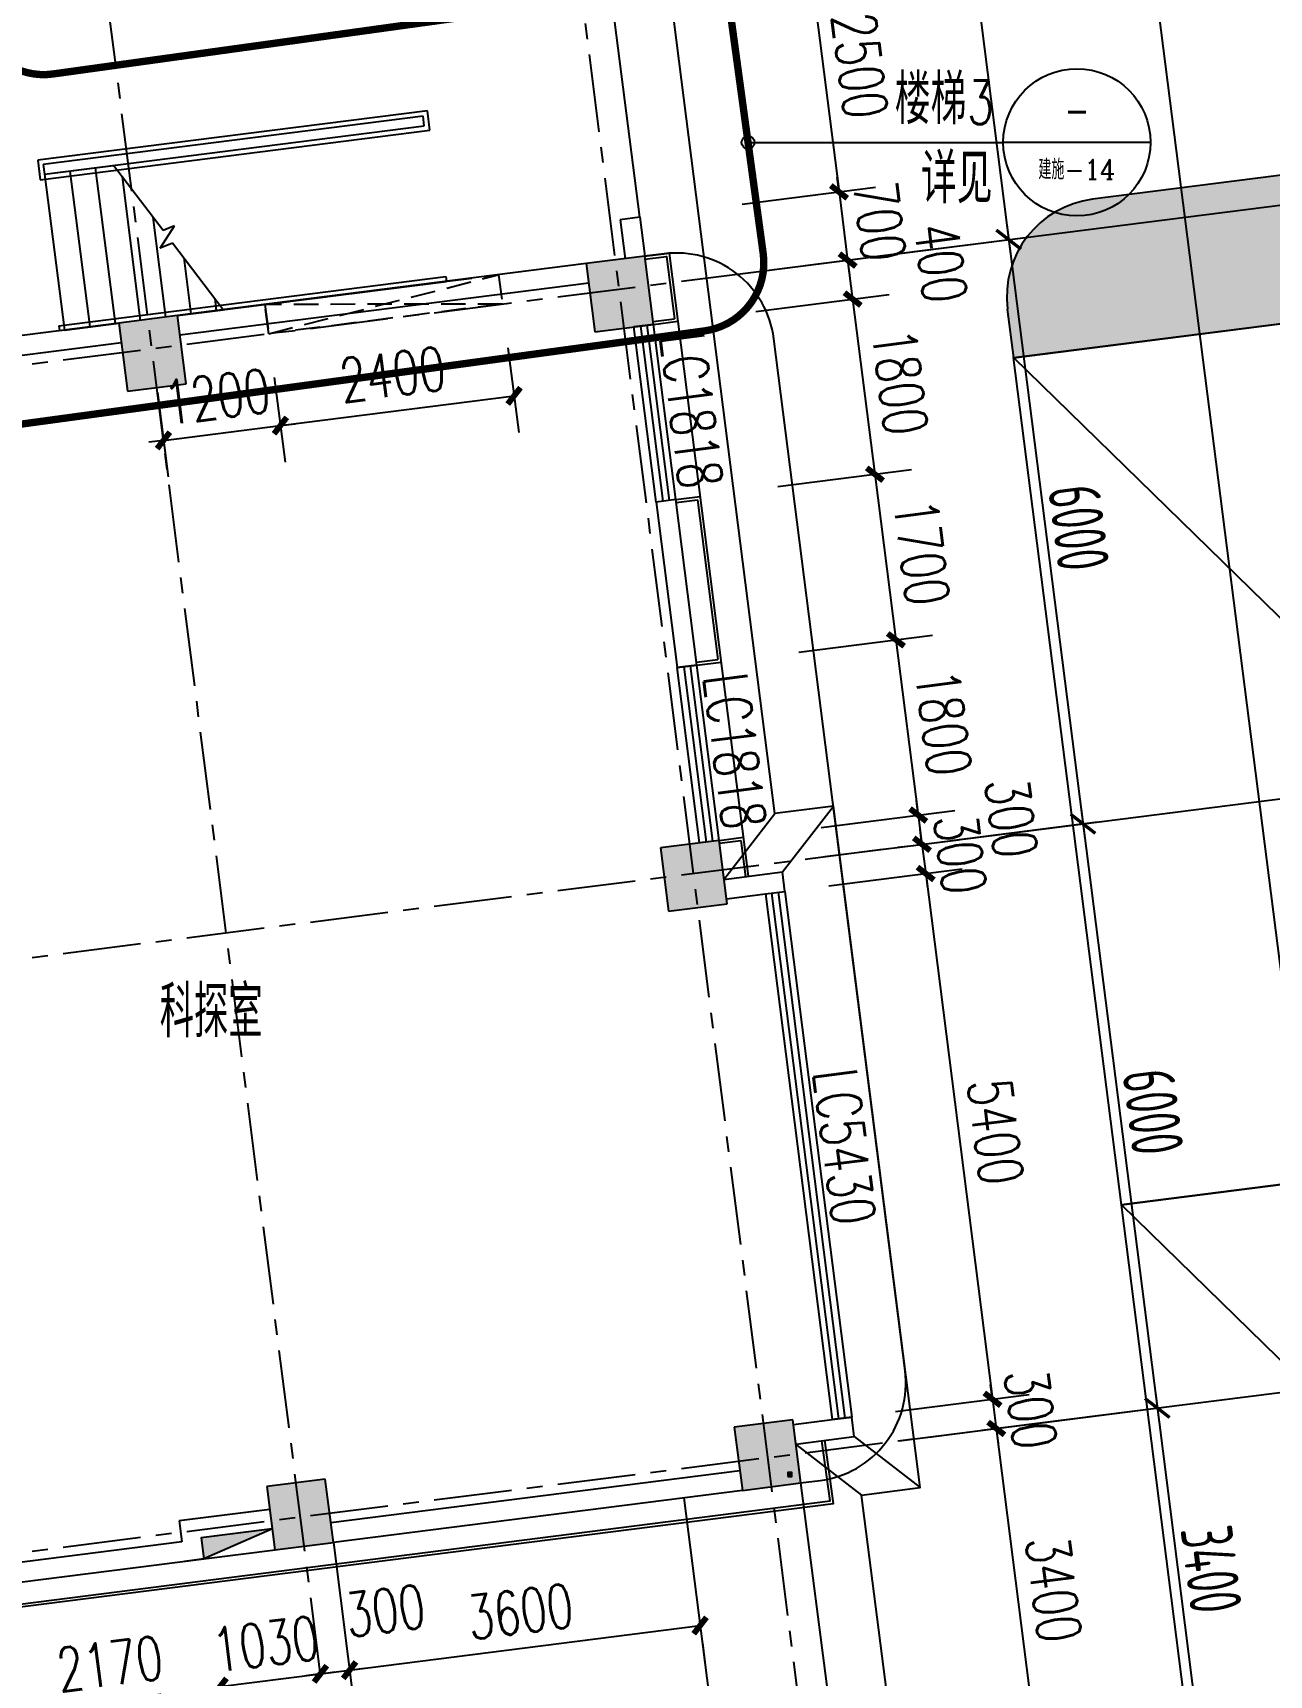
# Model space of a CAD drawing. Header units: millimetres. Extents: x -1048436 to -185795, y -983427 to 400387.
# Drawn here: x -690102 to -677507, y -457398 to -440664 of the extents above; entities that cross this region are included whole.
import ezdxf
from ezdxf.enums import TextEntityAlignment as Align

# ---------------------------------------------------------------- set-up
doc = ezdxf.new("R2010")
doc.units = ezdxf.units.MM
doc.header["$LTSCALE"] = 500
for name, pattern in [('( Dashed )', [0.75, 0.5, -0.25]), ('DASH', [0.35, 0.25, -0.1]), ('一层轴网$0$CENTER', [50.8, 31.75, -6.35, 6.35, -6.35])]:
    doc.linetypes.add(name, pattern=pattern)
for name, color, linetype in [('COLUMN', 254, 'Continuous'), ('DIM_IDEN', 3, 'Continuous'), ('DIM_SYMB', 3, 'Continuous'), ('P-消火栓-VPIPE', 1, 'Continuous'), ('PROMPT', 1, 'Continuous'), ('PUB_DIM', 3, 'Continuous'), ('PUB_HATCH', 8, 'Continuous'), ('PUB_TEXT', 7, 'Continuous'), ('STAIR', 2, 'Continuous'), ('WINDOW', 4, 'Continuous'), ('WINDOW_TEXT', 7, 'Continuous'), ('一层轴网$0$建-符号', 150, 'Continuous'), ('一层轴网$0$建-轴线', 1, '一层轴网$0$CENTER'), ('室外道路', 44, 'Continuous'), ('建-墙', 254, 'Continuous'), ('建-屋面-排水沟落水口', 175, 'Continuous'), ('建-幕墙', 140, 'Continuous'), ('建-平面-家具', 251, 'Continuous'), ('建-文字', 4, 'Continuous'), ('建-符号-箭头', 13, 'Continuous'), ('景-平面-绿化填充', 56, 'Continuous'), ('连廊柱子', 255, 'Continuous')]:
    doc.layers.add(name, color=color, linetype=linetype)
doc.styles.add('_TCH_DIM', font='SIMPLEX', dxfattribs={"bigfont": 'GBCBIG'})
doc.styles.add('_TCH_DIM_T3', font='SIMPLEX', dxfattribs={"width": 0.705882, "bigfont": 'GBCBIG'})
doc.styles.add('_TCH_LABEL', font='COMPLEX', dxfattribs={"bigfont": 'GBCBIG'})
doc.styles.add('_TCH_WINDOW', font='SIMPLEX', dxfattribs={"height": 3.5, "bigfont": 'GBCBIG'})
doc.styles.add('XD2008', font='xd-hzs.shx', dxfattribs={"width": 0.7, "bigfont": 'xd-hztxt.shx'})
doc.styles.add('一层轴网$0$XD2008_T3', font='xd-hzs.shx', dxfattribs={"width": 0.7, "bigfont": 'xd-hztxt.shx'})
doc.dimstyles.new('_TCH_ARCH&&150', dxfattribs={"dimtxt": 446.25, "dimasz": 150, "dimexe": 375, "dimexo": 450, "dimgap": 150, "dimtad": 1, "dimdec": 0, "dimzin": 0, "dimdsep": 46, "dimtxsty": '_TCH_DIM_T3', "dimblk": 'ARCHTICK', "dimcen": 0.09, "dimclrt": 7, "dimazin": 2, "dimtfac": 1, "dimtdec": 0, "dimtix": 1, "dimtmove": 2, "dimatfit": 3, "dimldrblk": 'ARCHTICK', "dimfxl": 1, "dimtolj": 1, "dimtzin": 0, "dimarcsym": 0})
doc.dimstyles.new('一层轴网$0$XD100&&150', dxfattribs={"dimtxt": 525, "dimasz": 225, "dimexe": 150, "dimexo": 150, "dimgap": 75, "dimtad": 1, "dimdec": 0, "dimdsep": 46, "dimtxsty": '一层轴网$0$XD2008_T3', "dimblk": '一层轴网$0$_ARCHTICK', "dimcen": 2.5, "dimdle": 150, "dimclrt": 7, "dimaunit": 1, "dimadec": 0, "dimazin": 0, "dimtfac": 1, "dimtdec": 0, "dimtix": 1, "dimtmove": 0, "dimatfit": 3, "dimfxl": 1, "dimtolj": 1, "dimtzin": 0, "dimarcsym": 0})

# ---------------------------------------------------------------- blocks, each defined once
blk = doc.blocks.new('小班活动场地')
at = {"layer": '建-平面-家具', "linetype": 'Continuous'}
blk.add_line((1717412, 788374), (1726112, 795274), dxfattribs=at)
blk.add_lwpolyline([(1717412, 795274), (1726112, 795274), (1726112, 788374), (1717412, 788374), (1717412, 795274)], dxfattribs=at)
blk = doc.blocks.new('fdhgh')
at = {"layer": '景-平面-绿化填充'}
h = blk.add_hatch(dxfattribs=at)
h.set_pattern_fill('GRASS', color=256, scale=500, style=0)
h.set_pattern_definition([(90, (-26937.1, -803185.1), (-997.7955, 997.7955), [264.5807, -1731.0102]), (45, (-26937.1, -803185.1), (-997.7962, 997.7962), [264.5807, -1146.5161]), (135, (-26937.1, -803185.1), (-997.7962, -997.7962), [264.5807, -1146.5161])])
edge = h.paths.add_edge_path()
edge.add_line((-1391918, -533384), (-1391918, -500074))
edge.add_line((-1391918, -500074), (-1392920, -492192))
edge.add_line((-1392920, -492192), (-1460021, -492192))
edge.add_line((-1460021, -492192), (-1460021, -494283))
edge.add_arc((-1458021, -494283), 2000, 180, 270)
edge.add_line((-1458021, -496283), (-1434821, -496283))
edge.add_line((-1434821, -496283), (-1434821, -501283))
edge.add_line((-1434821, -501283), (-1452821, -501283))
edge.add_line((-1452821, -501283), (-1452821, -499283))
edge.add_line((-1452821, -499283), (-1458021, -499283))
edge.add_arc((-1458021, -501283), 2000, 90, 180)
edge.add_line((-1460021, -501283), (-1460021, -502283))
edge.add_line((-1460021, -502283), (-1406458, -502283))
edge.add_line((-1406458, -502283), (-1405476, -509988))
edge.add_line((-1405476, -509988), (-1405271, -509962))
edge.add_arc((-1405406, -508971), 1000, 277.7235, 360)
edge.add_line((-1404406, -508971), (-1404666, -506861))
edge.add_line((-1404666, -506861), (-1395440, -505688))
edge.add_line((-1395440, -505688), (-1393762, -518881))
edge.add_line((-1393762, -518881), (-1399615, -519626))
edge.add_arc((-1399489, -520618), 1000, 97.2475, 187.2475)
edge.add_line((-1400481, -520744), (-1400418, -521240))
edge.add_line((-1400418, -521240), (-1393573, -520369))
edge.add_line((-1393573, -520369), (-1391918, -533384))
edge = h.paths.add_edge_path()
edge.add_line((-1460644, -592730), (-1436235, -592730))
edge.add_line((-1436235, -592730), (-1436235, -590271))
edge.add_line((-1436235, -590271), (-1440973, -590271))
edge.add_line((-1440973, -590271), (-1440973, -582660))
edge.add_line((-1440973, -582660), (-1449771, -582659))
edge.add_line((-1449771, -582659), (-1449771, -583259))
edge.add_line((-1449771, -583259), (-1463873, -583259))
edge.add_line((-1463873, -583259), (-1463873, -584960))
edge.add_line((-1463873, -584960), (-1474580, -584960))
edge.add_line((-1474580, -584960), (-1476321, -583426))
edge.add_line((-1476321, -583426), (-1476321, -574192))
edge.add_line((-1476321, -574192), (-1481371, -574192))
edge.add_line((-1481371, -574192), (-1481371, -577350))
edge.add_arc((-1472371, -577350), 9000, 180, 247.0886)
edge.add_line((-1475875, -585640), (-1464599, -590406))
edge.add_arc((-1467358, -599627), 9626, 45.7713, 73.3481, ccw=False)
at = {"layer": '室外道路', "ltscale": 5}
for q in [(-1393573, -520369), (-1400481, -520744)]:
    blk.add_line((-1400418, -521240), q, dxfattribs=at)
for points in [[(-1405478, -509988), (-1405279, -509963, 0.414214), (-1404414, -508845), (-1404666, -506861), (-1395440, -505688), (-1393762, -518881), (-1399615, -519626)], [(-1402589, -532705), (-1402390, -532680, 0.414214), (-1401525, -531562), (-1402862, -521047, 0.414214), (-1403980, -520181), (-1404178, -520206)]]:
    blk.add_lwpolyline(points, format="xyb", dxfattribs=at)
blk.add_arc((-1399489, -520618), 1000, 97.2475, 187.2475, dxfattribs=at)
at = {"layer": '连廊柱子', "rotation": 277.2475270414458}
for p in [(-2399156, 1082993), (-2398058, 1074362)]:
    blk.add_blockref('小班活动场地', p, dxfattribs=at)
blk = doc.blocks.new('一层轴网$0$_ARCHTICK')
at = {"color": 0, "linetype": 'ByBlock', "const_width": 0.15}
blk.add_lwpolyline([(-0.5, -0.5), (0.5, 0.5)], dxfattribs=at)
blk = doc.blocks.new('*D2941')
at = {"layer": 'Defpoints', "color": 0, "transparency": 16777216}
for p in [(70939, 68235), (73202, 62323), (71715, 62134)]:
    blk.add_point(p, dxfattribs=at)
at = {"layer": '一层轴网$0$建-符号', "color": 0, "lineweight": -2, "transparency": 16777216}
for p, q in [((71088, 68253), (72575, 68443)), ((72408, 68573), (73221, 62174)), ((71863, 62153), (73351, 62342))]:
    blk.add_line(p, q, dxfattribs=at)
at = {"layer": '一层轴网$0$建-符号', "color": 0, "lineweight": -2, "transparency": 16777216, "xscale": 225, "yscale": 225, "zscale": 225}
for p, rotation in [((72427, 68424), 97.24752617045677), ((73202, 62323), 277.2475261704568)]:
    blk.add_blockref('一层轴网$0$_ARCHTICK', p, dxfattribs=dict(at, rotation=rotation))
at = {"layer": '一层轴网$0$建-符号', "color": 7, "transparency": 16777216, "insert": (73149, 65416), "char_height": 525, "attachment_point": 5, "rotation": 277.2475, "style": '一层轴网$0$XD2008_T3'}
blk.add_mtext('\\A1;6150', dxfattribs=at)
blk = doc.blocks.new('*D2942')
at = {"layer": 'Defpoints', "color": 0, "transparency": 16777216}
for p in [(71715, 62134), (73959, 56371), (72472, 56182)]:
    blk.add_point(p, dxfattribs=at)
at = {"layer": '一层轴网$0$建-符号', "color": 0, "lineweight": -2, "transparency": 16777216}
for p, q in [((73184, 62472), (73978, 56222)), ((71863, 62153), (73351, 62342)), ((72620, 56201), (74108, 56390))]:
    blk.add_line(p, q, dxfattribs=at)
at = {"layer": '一层轴网$0$建-符号', "color": 0, "lineweight": -2, "transparency": 16777216, "xscale": 225, "yscale": 225, "zscale": 225}
for p, rotation in [((73202, 62323), 97.2475261704567), ((73959, 56371), 277.2475261704567)]:
    blk.add_blockref('一层轴网$0$_ARCHTICK', p, dxfattribs=dict(at, rotation=rotation))
at = {"layer": '一层轴网$0$建-符号', "color": 7, "transparency": 16777216, "insert": (73916, 59389), "char_height": 525, "attachment_point": 5, "rotation": 277.2475, "style": '一层轴网$0$XD2008_T3'}
blk.add_mtext('\\A1;6000', dxfattribs=at)
blk = doc.blocks.new('*D2943')
at = {"layer": 'Defpoints', "color": 0, "transparency": 16777216}
for p in [(72472, 56182), (74716, 50419), (73229, 50230)]:
    blk.add_point(p, dxfattribs=at)
at = {"layer": '一层轴网$0$建-符号', "color": 0, "lineweight": -2, "transparency": 16777216}
for p, q in [((73940, 56520), (74735, 50270)), ((72620, 56201), (74108, 56390)), ((73377, 50248), (74865, 50438))]:
    blk.add_line(p, q, dxfattribs=at)
at = {"layer": '一层轴网$0$建-符号', "color": 0, "lineweight": -2, "transparency": 16777216, "xscale": 225, "yscale": 225, "zscale": 225}
for p, rotation in [((73959, 56371), 97.2475261704567), ((74716, 50419), 277.2475261704567)]:
    blk.add_blockref('一层轴网$0$_ARCHTICK', p, dxfattribs=dict(at, rotation=rotation))
at = {"layer": '一层轴网$0$建-符号', "color": 7, "transparency": 16777216, "insert": (74673, 53437), "char_height": 525, "attachment_point": 5, "rotation": 277.2475, "style": '一层轴网$0$XD2008_T3'}
blk.add_mtext('\\A1;6000', dxfattribs=at)
blk = doc.blocks.new('*D2944')
at = {"layer": 'Defpoints', "color": 0, "transparency": 16777216}
for p in [(73229, 50230), (75145, 47046), (73657, 46857)]:
    blk.add_point(p, dxfattribs=at)
at = {"layer": '一层轴网$0$建-符号', "color": 0, "lineweight": -2, "transparency": 16777216}
for p, q in [((74697, 50568), (75164, 46897)), ((73377, 50248), (74865, 50438)), ((73806, 46876), (75294, 47065))]:
    blk.add_line(p, q, dxfattribs=at)
at = {"layer": '一层轴网$0$建-符号', "color": 0, "lineweight": -2, "transparency": 16777216, "xscale": 225, "yscale": 225, "zscale": 225}
for p, rotation in [((74716, 50419), 97.24752617045682), ((75145, 47046), 277.2475261704568)]:
    blk.add_blockref('一层轴网$0$_ARCHTICK', p, dxfattribs=dict(at, rotation=rotation))
at = {"layer": '一层轴网$0$建-符号', "color": 7, "transparency": 16777216, "insert": (75266, 48775), "char_height": 525, "attachment_point": 5, "rotation": 277.2475, "style": '一层轴网$0$XD2008_T3'}
blk.add_mtext('\\A1;3400', dxfattribs=at)
blk = doc.blocks.new('*D2949')
at = {"layer": 'Defpoints', "color": 0, "transparency": 16777216}
for p in [(71304, 80226), (79537, 26839), (78116, 26658)]:
    blk.add_point(p, dxfattribs=at)
at = {"layer": '一层轴网$0$建-符号', "color": 0, "lineweight": -2, "transparency": 16777216}
for p, q in [((72706, 80556), (79556, 26690)), ((71452, 80245), (72873, 80426)), ((78265, 26677), (79686, 26857))]:
    blk.add_line(p, q, dxfattribs=at)
at = {"layer": '一层轴网$0$建-符号', "color": 0, "lineweight": -2, "transparency": 16777216, "xscale": 225, "yscale": 225, "zscale": 225}
for p, rotation in [((72725, 80407), 97.24752617045664), ((79537, 26839), 277.2475261704566)]:
    blk.add_blockref('一层轴网$0$_ARCHTICK', p, dxfattribs=dict(at, rotation=rotation))
at = {"layer": '一层轴网$0$建-符号', "color": 7, "transparency": 16777216, "insert": (76466, 53665), "char_height": 525, "attachment_point": 5, "rotation": 277.2475, "style": '一层轴网$0$XD2008_T3'}
blk.add_mtext('\\A1;54000', dxfattribs=at)
blk = doc.blocks.new('PA-X单栓')
blk.add_line((-162, 57), (325, 200))
blk.add_lwpolyline([(-162, 57), (325, 57), (325, 200), (-162, 200)], close=True)
blk.add_solid([(325, 57), (325, 200), (-162, 57)])
blk = doc.blocks.new('消防栓')
at = {"layer": 'P-消火栓-VPIPE', "linetype": 'ByBlock', "xscale": 1.5, "yscale": 1.5, "zscale": 1.5, "rotation": 270}
blk.add_blockref('PA-X单栓', (-747463, -432860), dxfattribs=at)
blk = doc.blocks.new('asdff')
at = {"rotation": 277.2472439358083}
blk.add_blockref('消防栓', (-164218, -1142739), dxfattribs=at)
blk = doc.blocks.new('fgdfgd')
at = {"layer": '建-幕墙'}
for p, q in [((-473870, -442940), (-473620, -442909)), ((-473784, -443605), (-473565, -443577)), ((-473780, -443635), (-473532, -443603)), ((-473553, -445420), (-473305, -445389)), ((-473549, -445450), (-473331, -445422)), ((-473342, -447077), (-473124, -447049)), ((-473338, -447107), (-473090, -447075)), ((-473111, -448892), (-472863, -448861)), ((-473108, -448922), (-472889, -448894))]:
    blk.add_line(p, q, dxfattribs=at)
for points in [[(-473620, -442909), (-472813, -449258)], [(-473866, -442970), (-473646, -442942), (-473565, -443577)], [(-473331, -445422), (-473124, -447049)], [(-472889, -448894), (-472843, -449262)], [(-480612, -456499), (-480580, -456747), (-471944, -455649), (-472033, -455005)], [(-480582, -456496), (-480554, -456714), (-471978, -455623), (-472063, -455009)]]:
    blk.add_lwpolyline(points, dxfattribs=at)
blk = doc.blocks.new('_ArchTick')
at = {"color": 0, "linetype": 'ByBlock', "const_width": 0.4}
blk.add_lwpolyline([(-0.5, -0.5), (0.5, 0.5)], dxfattribs=at)
blk = doc.blocks.new('*D2957')
at = {"layer": 'Defpoints', "color": 0, "transparency": 16777216}
for p in [(-685318, -443427), (-687699, -443730), (-685199, -444363)]:
    blk.add_point(p, dxfattribs=at)
at = {"layer": 'PUB_DIM', "color": 0, "lineweight": -2, "transparency": 16777216}
for p, q in [((-685262, -443873), (-685152, -444735)), ((-687642, -444176), (-687533, -445038)), ((-687580, -444666), (-685199, -444363))]:
    blk.add_line(p, q, dxfattribs=at)
at = {"layer": 'PUB_DIM', "color": 0, "lineweight": -2, "transparency": 16777216, "xscale": 150, "yscale": 150, "zscale": 150}
for p, rotation in [((-685199, -444363), 7.247525978362402), ((-687580, -444666), 187.2475259783624)]:
    blk.add_blockref('_ArchTick', p, dxfattribs=dict(at, rotation=rotation))
at = {"layer": 'PUB_DIM', "color": 7, "transparency": 16777216, "insert": (-686437, -444144), "char_height": 446.2, "attachment_point": 5, "rotation": 7.2475, "style": '_TCH_DIM_T3'}
blk.add_mtext('\\A1;2400', dxfattribs=at)
blk = doc.blocks.new('*D2958')
at = {"layer": 'Defpoints', "color": 0, "transparency": 16777216}
for p in [(-687699, -443730), (-688890, -443881), (-687580, -444666)]:
    blk.add_point(p, dxfattribs=at)
at = {"layer": 'PUB_DIM', "color": 0, "lineweight": -2, "transparency": 16777216}
for p, q in [((-687642, -444176), (-687533, -445038)), ((-688833, -444328), (-688723, -445189)), ((-688771, -444817), (-687580, -444666)), ((-687580, -444666), (-687431, -444647)), ((-688771, -444817), (-688919, -444836))]:
    blk.add_line(p, q, dxfattribs=at)
at = {"layer": 'PUB_DIM', "color": 0, "lineweight": -2, "transparency": 16777216, "xscale": 150, "yscale": 150, "zscale": 150}
for p, rotation in [((-687580, -444666), 187.2475259783612), ((-688771, -444817), 7.247525978361181)]:
    blk.add_blockref('_ArchTick', p, dxfattribs=dict(at, rotation=rotation))
at = {"layer": 'PUB_DIM', "color": 7, "transparency": 16777216, "insert": (-688223, -444371), "char_height": 446.2, "attachment_point": 5, "rotation": 7.2475, "style": '_TCH_DIM_T3'}
blk.add_mtext('\\A1;1200', dxfattribs=at)
blk = doc.blocks.new('*D1716')
at = {"layer": 'Defpoints', "color": 0, "transparency": 16777216}
for p in [(-683338, -456622), (-683304, -456892), (-686909, -457076)]:
    blk.add_point(p, dxfattribs=at)
at = {"layer": 'PUB_DIM', "color": 0, "lineweight": -2, "transparency": 16777216}
for p, q in [((-686875, -457347), (-683304, -456892)), ((-683281, -457068), (-683256, -457264)), ((-686853, -457522), (-686828, -457719))]:
    blk.add_line(p, q, dxfattribs=at)
at = {"layer": 'PUB_DIM', "color": 0, "lineweight": -2, "transparency": 16777216, "xscale": 150, "yscale": 150, "zscale": 150}
for p, rotation in [((-683304, -456892), 7.247525010261403), ((-686875, -457347), 187.2475250102614)]:
    blk.add_blockref('_ArchTick', p, dxfattribs=dict(at, rotation=rotation))
at = {"layer": 'PUB_DIM', "color": 7, "transparency": 16777216, "insert": (-685136, -456749), "char_height": 446.2, "attachment_point": 5, "rotation": 7.2475, "style": '_TCH_DIM_T3'}
blk.add_mtext('\\A1;3600', dxfattribs=at)
blk = doc.blocks.new('*D1717')
at = {"layer": 'Defpoints', "color": 0, "transparency": 16777216}
for p in [(-687207, -457114), (-686909, -457076), (-686875, -457347)]:
    blk.add_point(p, dxfattribs=at)
at = {"layer": 'PUB_DIM', "color": 0, "lineweight": -2, "transparency": 16777216}
for p, q in [((-687172, -457384), (-687321, -457403)), ((-687172, -457384), (-686875, -457347)), ((-686875, -457347), (-686726, -457328)), ((-687150, -457560), (-687125, -457756)), ((-686853, -457522), (-686828, -457719))]:
    blk.add_line(p, q, dxfattribs=at)
at = {"layer": 'PUB_DIM', "color": 0, "lineweight": -2, "transparency": 16777216, "xscale": 150, "yscale": 150, "zscale": 150}
for p, rotation in [((-687172, -457384), 7.247525010258303), ((-686875, -457347), 187.2475250102583)]:
    blk.add_blockref('_ArchTick', p, dxfattribs=dict(at, rotation=rotation))
at = {"layer": 'PUB_DIM', "color": 7, "transparency": 16777216, "insert": (-686512, -456740), "char_height": 446.2, "attachment_point": 5, "rotation": 7.2475, "style": '_TCH_DIM_T3'}
blk.add_mtext('\\A1;300', dxfattribs=at)
blk = doc.blocks.new('*D1718')
at = {"layer": 'Defpoints', "color": 0, "transparency": 16777216}
for p in [(-687207, -457114), (-688229, -457244), (-687172, -457384)]:
    blk.add_point(p, dxfattribs=at)
at = {"layer": 'PUB_DIM', "color": 0, "lineweight": -2, "transparency": 16777216}
for p, q in [((-688194, -457514), (-687172, -457384)), ((-687172, -457384), (-687024, -457365)), ((-688194, -457514), (-688343, -457533)), ((-687150, -457560), (-687125, -457756)), ((-688172, -457690), (-688147, -457886))]:
    blk.add_line(p, q, dxfattribs=at)
at = {"layer": 'PUB_DIM', "color": 0, "lineweight": -2, "transparency": 16777216, "xscale": 150, "yscale": 150, "zscale": 150}
for p, rotation in [((-687172, -457384), 187.2475250102626), ((-688194, -457514), 7.247525010262539)]:
    blk.add_blockref('_ArchTick', p, dxfattribs=dict(at, rotation=rotation))
at = {"layer": 'PUB_DIM', "color": 7, "transparency": 16777216, "insert": (-687730, -457079), "char_height": 446.2, "attachment_point": 5, "rotation": 7.2475, "style": '_TCH_DIM_T3'}
blk.add_mtext('\\A1;1030', dxfattribs=at)
blk = doc.blocks.new('*D1719')
at = {"layer": 'Defpoints', "color": 0, "transparency": 16777216}
for p in [(-688229, -457244), (-690381, -457517), (-688194, -457514)]:
    blk.add_point(p, dxfattribs=at)
at = {"layer": 'PUB_DIM', "color": 0, "lineweight": -2, "transparency": 16777216}
for p, q in [((-690347, -457788), (-688194, -457514)), ((-688172, -457690), (-688147, -457886)), ((-690325, -457964), (-690300, -458160))]:
    blk.add_line(p, q, dxfattribs=at)
at = {"layer": 'PUB_DIM', "color": 0, "lineweight": -2, "transparency": 16777216, "xscale": 150, "yscale": 150, "zscale": 150}
for p, rotation in [((-688194, -457514), 7.247525010260373), ((-690347, -457788), 187.2475250102604)]:
    blk.add_blockref('_ArchTick', p, dxfattribs=dict(at, rotation=rotation))
at = {"layer": 'PUB_DIM', "color": 7, "transparency": 16777216, "insert": (-689318, -457281), "char_height": 446.2, "attachment_point": 5, "rotation": 7.2475, "style": '_TCH_DIM_T3'}
blk.add_mtext('\\A1;2170', dxfattribs=at)
blk = doc.blocks.new('*D2699')
at = {"layer": 'Defpoints', "color": 0, "transparency": 16777216}
for p in [(-683639, -439988), (-681889, -442285), (-683324, -442468)]:
    blk.add_point(p, dxfattribs=at)
at = {"layer": 'PUB_DIM', "color": 0, "lineweight": -2, "transparency": 16777216}
for p, q in [((-683193, -439931), (-681833, -439758)), ((-682205, -439805), (-681889, -442285)), ((-682877, -442411), (-681517, -442238))]:
    blk.add_line(p, q, dxfattribs=at)
at = {"layer": 'PUB_DIM', "color": 0, "lineweight": -2, "transparency": 16777216, "xscale": 150, "yscale": 150, "zscale": 150}
for p, rotation in [((-682205, -439805), 97.24752726632939), ((-681889, -442285), 277.2475272663294)]:
    blk.add_blockref('_ArchTick', p, dxfattribs=dict(at, rotation=rotation))
at = {"layer": 'PUB_DIM', "color": 7, "transparency": 16777216, "insert": (-681677, -440998), "char_height": 446.2, "attachment_point": 5, "rotation": 277.2475, "style": '_TCH_DIM_T3'}
blk.add_mtext('\\A1;2500', dxfattribs=at)
blk = doc.blocks.new('*D2700')
at = {"layer": 'Defpoints', "color": 0, "transparency": 16777216}
for p in [(-683324, -442468), (-681801, -442980), (-683235, -443162)]:
    blk.add_point(p, dxfattribs=at)
at = {"layer": 'PUB_DIM', "color": 0, "lineweight": -2, "transparency": 16777216}
for p, q in [((-682877, -442411), (-681517, -442238)), ((-681889, -442285), (-681908, -442137)), ((-681889, -442285), (-681801, -442980)), ((-682789, -443105), (-681429, -442932)), ((-681801, -442980), (-681782, -443129))]:
    blk.add_line(p, q, dxfattribs=at)
at = {"layer": 'PUB_DIM', "color": 0, "lineweight": -2, "transparency": 16777216, "xscale": 150, "yscale": 150, "zscale": 150}
for p, rotation in [((-681889, -442285), 277.2475272663247), ((-681801, -442980), 97.2475272663247)]:
    blk.add_blockref('_ArchTick', p, dxfattribs=dict(at, rotation=rotation))
at = {"layer": 'PUB_DIM', "color": 7, "transparency": 16777216, "insert": (-681475, -442585), "char_height": 446.2, "attachment_point": 5, "rotation": 277.2475, "style": '_TCH_DIM_T3'}
blk.add_mtext('\\A1;700', dxfattribs=at)
blk = doc.blocks.new('*D2701')
at = {"layer": 'Defpoints', "color": 0, "transparency": 16777216}
for p in [(-683235, -443162), (-681750, -443377), (-683185, -443559)]:
    blk.add_point(p, dxfattribs=at)
at = {"layer": 'PUB_DIM', "color": 0, "lineweight": -2, "transparency": 16777216}
for p, q in [((-682789, -443105), (-681429, -442932)), ((-681801, -442980), (-681750, -443377)), ((-682738, -443502), (-681378, -443329))]:
    blk.add_line(p, q, dxfattribs=at)
at = {"layer": 'PUB_DIM', "color": 0, "lineweight": -2, "transparency": 16777216, "xscale": 150, "yscale": 150, "zscale": 150}
for p, rotation in [((-681801, -442980), 97.24752726632428), ((-681750, -443377), 277.2475272663243)]:
    blk.add_blockref('_ArchTick', p, dxfattribs=dict(at, rotation=rotation))
at = {"layer": 'PUB_DIM', "color": 7, "transparency": 16777216, "insert": (-680852, -443010), "char_height": 446.2, "attachment_point": 5, "rotation": 277.2475, "style": '_TCH_DIM_T3'}
blk.add_mtext('\\A1;400', dxfattribs=at)
blk = doc.blocks.new('*D2702')
at = {"layer": 'Defpoints', "color": 0, "transparency": 16777216}
for p in [(-683185, -443559), (-681523, -445162), (-682958, -445345)]:
    blk.add_point(p, dxfattribs=at)
at = {"layer": 'PUB_DIM', "color": 0, "lineweight": -2, "transparency": 16777216}
for p, q in [((-682738, -443502), (-681378, -443329)), ((-681750, -443377), (-681523, -445162)), ((-682511, -445288), (-681151, -445115))]:
    blk.add_line(p, q, dxfattribs=at)
at = {"layer": 'PUB_DIM', "color": 0, "lineweight": -2, "transparency": 16777216, "xscale": 150, "yscale": 150, "zscale": 150}
for p, rotation in [((-681750, -443377), 97.24752726632978), ((-681523, -445162), 277.2475272663298)]:
    blk.add_blockref('_ArchTick', p, dxfattribs=dict(at, rotation=rotation))
at = {"layer": 'PUB_DIM', "color": 7, "transparency": 16777216, "insert": (-681267, -444222), "char_height": 446.2, "attachment_point": 5, "rotation": 277.2475, "style": '_TCH_DIM_T3'}
blk.add_mtext('\\A1;1800', dxfattribs=at)
blk = doc.blocks.new('*D2703')
at = {"layer": 'Defpoints', "color": 0, "transparency": 16777216}
for p in [(-682958, -445345), (-681309, -446849), (-682743, -447031)]:
    blk.add_point(p, dxfattribs=at)
at = {"layer": 'PUB_DIM', "color": 0, "lineweight": -2, "transparency": 16777216}
for p, q in [((-682511, -445288), (-681151, -445115)), ((-681523, -445162), (-681309, -446849)), ((-682297, -446974), (-680937, -446801))]:
    blk.add_line(p, q, dxfattribs=at)
at = {"layer": 'PUB_DIM', "color": 0, "lineweight": -2, "transparency": 16777216, "xscale": 150, "yscale": 150, "zscale": 150}
for p, rotation in [((-681523, -445162), 97.24752726632694), ((-681309, -446849), 277.2475272663269)]:
    blk.add_blockref('_ArchTick', p, dxfattribs=dict(at, rotation=rotation))
at = {"layer": 'PUB_DIM', "color": 7, "transparency": 16777216, "insert": (-681046, -445958), "char_height": 446.2, "attachment_point": 5, "rotation": 277.2475, "style": '_TCH_DIM_T3'}
blk.add_mtext('\\A1;1700', dxfattribs=at)
blk = doc.blocks.new('*D2704')
at = {"layer": 'Defpoints', "color": 0, "transparency": 16777216}
for p in [(-682743, -447031), (-681082, -448634), (-682516, -448817)]:
    blk.add_point(p, dxfattribs=at)
at = {"layer": 'PUB_DIM', "color": 0, "lineweight": -2, "transparency": 16777216}
for p, q in [((-682297, -446974), (-680937, -446801)), ((-681309, -446849), (-681082, -448634)), ((-682070, -448760), (-680710, -448587))]:
    blk.add_line(p, q, dxfattribs=at)
at = {"layer": 'PUB_DIM', "color": 0, "lineweight": -2, "transparency": 16777216, "xscale": 150, "yscale": 150, "zscale": 150}
for p, rotation in [((-681309, -446849), 97.24752726632684), ((-681082, -448634), 277.2475272663268)]:
    blk.add_blockref('_ArchTick', p, dxfattribs=dict(at, rotation=rotation))
at = {"layer": 'PUB_DIM', "color": 7, "transparency": 16777216, "insert": (-680825, -447694), "char_height": 446.2, "attachment_point": 5, "rotation": 277.2475, "style": '_TCH_DIM_T3'}
blk.add_mtext('\\A1;1800', dxfattribs=at)
blk = doc.blocks.new('*D2705')
at = {"layer": 'Defpoints', "color": 0, "transparency": 16777216}
for p in [(-682516, -448817), (-681044, -448932), (-682478, -449114)]:
    blk.add_point(p, dxfattribs=at)
at = {"layer": 'PUB_DIM', "color": 0, "lineweight": -2, "transparency": 16777216}
for p, q in [((-682070, -448760), (-680710, -448587)), ((-681082, -448634), (-681101, -448485)), ((-681082, -448634), (-681044, -448932)), ((-682032, -449057), (-680672, -448885)), ((-681044, -448932), (-681025, -449081))]:
    blk.add_line(p, q, dxfattribs=at)
at = {"layer": 'PUB_DIM', "color": 0, "lineweight": -2, "transparency": 16777216, "xscale": 150, "yscale": 150, "zscale": 150}
for p, rotation in [((-681082, -448634), 277.2475272663409), ((-681044, -448932), 97.24752726634091)]:
    blk.add_blockref('_ArchTick', p, dxfattribs=dict(at, rotation=rotation))
at = {"layer": 'PUB_DIM', "color": 7, "transparency": 16777216, "insert": (-680133, -448665), "char_height": 446.2, "attachment_point": 5, "rotation": 277.2475, "style": '_TCH_DIM_T3'}
blk.add_mtext('\\A1;300', dxfattribs=at)
blk = doc.blocks.new('*D2706')
at = {"layer": 'Defpoints', "color": 0, "transparency": 16777216}
for p in [(-682478, -449114), (-681006, -449230), (-682440, -449412)]:
    blk.add_point(p, dxfattribs=at)
at = {"layer": 'PUB_DIM', "color": 0, "lineweight": -2, "transparency": 16777216}
for p, q in [((-681044, -448932), (-681063, -448783)), ((-682032, -449057), (-680672, -448885)), ((-681044, -448932), (-681006, -449230)), ((-681994, -449355), (-680634, -449183)), ((-681006, -449230), (-680987, -449379))]:
    blk.add_line(p, q, dxfattribs=at)
at = {"layer": 'PUB_DIM', "color": 0, "lineweight": -2, "transparency": 16777216, "xscale": 150, "yscale": 150, "zscale": 150}
for p, rotation in [((-681044, -448932), 277.2475272663313), ((-681006, -449230), 97.24752726633132)]:
    blk.add_blockref('_ArchTick', p, dxfattribs=dict(at, rotation=rotation))
at = {"layer": 'PUB_DIM', "color": 7, "transparency": 16777216, "insert": (-680655, -449034), "char_height": 446.2, "attachment_point": 5, "rotation": 277.2475, "style": '_TCH_DIM_T3'}
blk.add_mtext('\\A1;300', dxfattribs=at)
blk = doc.blocks.new('*D2707')
at = {"layer": 'Defpoints', "color": 0, "transparency": 16777216}
for p in [(-682440, -449412), (-680325, -454587), (-681759, -454769)]:
    blk.add_point(p, dxfattribs=at)
at = {"layer": 'PUB_DIM', "color": 0, "lineweight": -2, "transparency": 16777216}
for p, q in [((-681994, -449355), (-680634, -449183)), ((-681006, -449230), (-680325, -454587)), ((-681313, -454712), (-679953, -454539))]:
    blk.add_line(p, q, dxfattribs=at)
at = {"layer": 'PUB_DIM', "color": 0, "lineweight": -2, "transparency": 16777216, "xscale": 150, "yscale": 150, "zscale": 150}
for p, rotation in [((-681006, -449230), 97.24752726632813), ((-680325, -454587), 277.2475272663282)]:
    blk.add_blockref('_ArchTick', p, dxfattribs=dict(at, rotation=rotation))
at = {"layer": 'PUB_DIM', "color": 7, "transparency": 16777216, "insert": (-680295, -451861), "char_height": 446.2, "attachment_point": 5, "rotation": 277.2475, "style": '_TCH_DIM_T3'}
blk.add_mtext('\\A1;5400', dxfattribs=at)
blk = doc.blocks.new('*D2708')
at = {"layer": 'Defpoints', "color": 0, "transparency": 16777216}
for p in [(-681759, -454769), (-680287, -454884), (-681721, -455066)]:
    blk.add_point(p, dxfattribs=at)
at = {"layer": 'PUB_DIM', "color": 0, "lineweight": -2, "transparency": 16777216}
for p, q in [((-680325, -454587), (-680344, -454438)), ((-681313, -454712), (-679953, -454539)), ((-680325, -454587), (-680287, -454884)), ((-681275, -455010), (-679915, -454837)), ((-680287, -454884), (-680268, -455033))]:
    blk.add_line(p, q, dxfattribs=at)
at = {"layer": 'PUB_DIM', "color": 0, "lineweight": -2, "transparency": 16777216, "xscale": 150, "yscale": 150, "zscale": 150}
for p, rotation in [((-680325, -454587), 277.2475272663107), ((-680287, -454884), 97.2475272663107)]:
    blk.add_blockref('_ArchTick', p, dxfattribs=dict(at, rotation=rotation))
at = {"layer": 'PUB_DIM', "color": 7, "transparency": 16777216, "insert": (-679936, -454688), "char_height": 446.2, "attachment_point": 5, "rotation": 277.2475, "style": '_TCH_DIM_T3'}
blk.add_mtext('\\A1;300', dxfattribs=at)
blk = doc.blocks.new('*D2709')
at = {"layer": 'Defpoints', "color": 0, "transparency": 16777216}
for p in [(-681721, -455066), (-679858, -458257), (-681292, -458439)]:
    blk.add_point(p, dxfattribs=at)
at = {"layer": 'PUB_DIM', "color": 0, "lineweight": -2, "transparency": 16777216}
for p, q in [((-681275, -455010), (-679915, -454837)), ((-680287, -454884), (-679858, -458257)), ((-680846, -458382), (-679486, -458209))]:
    blk.add_line(p, q, dxfattribs=at)
at = {"layer": 'PUB_DIM', "color": 0, "lineweight": -2, "transparency": 16777216, "xscale": 150, "yscale": 150, "zscale": 150}
for p, rotation in [((-680287, -454884), 97.24752726632839), ((-679858, -458257), 277.2475272663283)]:
    blk.add_blockref('_ArchTick', p, dxfattribs=dict(at, rotation=rotation))
at = {"layer": 'PUB_DIM', "color": 7, "transparency": 16777216, "insert": (-679702, -456523), "char_height": 446.2, "attachment_point": 5, "rotation": 277.2475, "style": '_TCH_DIM_T3'}
blk.add_mtext('\\A1;3400', dxfattribs=at)
blk = doc.blocks.new('$TCHSYS$WIN2D')
for p, q in [((-0.5, 0.5), (0.5, 0.5)), ((-0.5, 0.5), (-0.5, -0.5)), ((0.5, 0.5), (0.5, -0.5)), ((0.5, 0.1667), (-0.5, 0.1667)), ((0.5, -0.1667), (-0.5, -0.1667)), ((-0.5, -0.5), (0.5, -0.5))]:
    blk.add_line(p, q)
blk = doc.blocks.new('一层轴网')
at = {"layer": '一层轴网$0$建-符号'}
for p, q in [((71714.7, 62133.7), (76247.4, 62710.1)), ((72230.5, 56151), (76763.2, 56727.4)), ((72927.8, 50191.3), (77460.5, 50767.8))]:
    blk.add_line(p, q, dxfattribs=at)
at = {"layer": '一层轴网$0$建-轴线', "ltscale": 0.05}
for p, q in [((74638.3, 19327.2), (66478.9, 83487.5)), ((69876.7, 18721.7), (61717.3, 82882)), ((54751.3, 59976.4), (71714.7, 62133.7)), ((54751.4, 53928.1), (72471.6, 56181.6)), ((54751.2, 47879.8), (73228.6, 50229.6))]:
    blk.add_line(p, q, dxfattribs=at)
at = {"layer": '一层轴网$0$建-符号'}
for p1, p2, distance, picture, middle in [((71303.6, 80226.4), (78116.1, 26657.8), 1432.5, '*D2949', (76465.7, 53665.4)), ((70938.8, 68234.6), (71714.7, 62133.7), 1499.7, '*D2941', (73149.3, 65415.9)), ((71714.7, 62133.7), (72471.6, 56181.6), 1499.7, '*D2942', (73915.7, 59389.4)), ((72471.6, 56181.6), (73228.6, 50229.6), 1499.7, '*D2943', (74672.7, 53437.4)), ((73228.6, 50229.6), (73657.5, 46856.7), 1499.7, '*D2944', (75265.6, 48774.9))]:
    dim = blk.add_aligned_dim(p1=p1, p2=p2, distance=distance, dimstyle='一层轴网$0$XD100&&150', dxfattribs=at)
    dim.commit()
    dim.dimension.update_dxf_attribs({"geometry": picture, "text_midpoint": middle})
blk = doc.blocks.new('dsgdfgdfghgf')
at = {"linetype": '( Dashed )'}
blk.add_lwpolyline([(-685318.4, -443427.1), (-687699.3, -443729.9), (-687737.1, -443432.3), (-685356.3, -443129.5), (-685318.4, -443427.1), (-687737.1, -443432.3), (-687699.3, -443729.9), (-685356.3, -443129.5)], dxfattribs=at)
at = {"layer": 'PUB_DIM'}
for p1, p2, picture, middle in [((-687699.3, -443729.9), (-685318.4, -443427.1), '*D2957', (-686436.9, -444144)), ((-688889.7, -443881.3), (-687699.3, -443729.9), '*D2958', (-688222.5, -444371.1))]:
    dim = blk.add_aligned_dim(p1=p1, p2=p2, distance=-943.2, dimstyle='_TCH_ARCH&&150', dxfattribs=at)
    dim.commit()
    dim.dimension.update_dxf_attribs({"geometry": picture, "text_midpoint": middle})

msp = doc.modelspace()

# ---------------------------------------------------------------- hatches: boundary and pattern name
at = {"layer": 'PUB_HATCH'}
for points in [[(-684463.5, -443015.9), (-684375.2, -443710.4), (-683780, -443634.7), (-683868.3, -442940.3)], [(-689225.1, -443621.5), (-689136.8, -444315.9), (-688541.6, -444240.2), (-688629.9, -443545.8)], [(-683706.5, -448968), (-683624.5, -449612.8), (-683029.3, -449537.1), (-683111.3, -448892.3)], [(-682955.9, -454870.5), (-682873.9, -455515.3), (-682278.7, -455439.6), (-682360.7, -454794.8)], [(-687717.6, -455476), (-687635.6, -456120.8), (-687040.3, -456045.1), (-687122.3, -455400.3)]]:
    msp.add_hatch(color=256, dxfattribs=at).paths.add_polyline_path(points)

# ---------------------------------------------------------------- linework, layer by layer
for p, q in [((-683918.7, -442543.4), (-684234.1, -440063.4)), ((-683469.1, -455591), (-683115.9, -458368.6)), ((-687040.3, -456045.1), (-686687.1, -458822.8))]:
    msp.add_line(p, q)
at = {"layer": 'COLUMN'}
for p, q in [((-683868.3, -442940.3), (-684463.5, -443015.9)), ((-684463.5, -443015.9), (-684375.2, -443710.4)), ((-683780, -443634.7), (-683868.3, -442940.3)), ((-688629.9, -443545.8), (-689225.1, -443621.5)), ((-688541.6, -444240.2), (-688629.9, -443545.8)), ((-689225.1, -443621.5), (-689136.8, -444315.9)), ((-684375.2, -443710.4), (-683780, -443634.7)), ((-689136.8, -444315.9), (-688541.6, -444240.2)), ((-683111.3, -448892.3), (-683706.5, -448968)), ((-683029.3, -449537.1), (-683111.3, -448892.3)), ((-683706.5, -448968), (-683624.5, -449612.8)), ((-683624.5, -449612.8), (-683029.3, -449537.1)), ((-682360.7, -454794.8), (-682955.9, -454870.5)), ((-682278.7, -455439.6), (-682360.7, -454794.8)), ((-682955.9, -454870.5), (-682873.9, -455515.3)), ((-687122.3, -455400.3), (-687717.6, -455476)), ((-687717.6, -455476), (-687635.6, -456120.8)), ((-687040.3, -456045.1), (-687122.3, -455400.3)), ((-682873.9, -455515.3), (-682278.7, -455439.6)), ((-687635.6, -456120.8), (-687040.3, -456045.1))]:
    msp.add_line(p, q, dxfattribs=at)
at = {"layer": 'DIM_IDEN'}
for p, q in [((-682816, -441780.2), (-680215.8, -441780.2)), ((-682816, -441780.2), (-682816, -441780.2)), ((-678715.8, -441780.2), (-680215.8, -441780.2))]:
    msp.add_line(p, q, dxfattribs=at)
for centre, radius in [((-679465.8, -441780.2), 750), ((-682816, -441780.2), 66.2)]:
    msp.add_circle(centre, radius, dxfattribs=at)
at = {"layer": 'DIM_SYMB'}
msp.add_lwpolyline([(-690010.5, -442914.9, 0, 0, 0), (-689296.3, -442824.1, 120, 0, 0), (-688849.9, -442767.3, 0, 0, 0)], format="xyseb", dxfattribs=at)
at = {"layer": 'PROMPT'}
for p, q in [((-682410.5, -455373), (-682370.5, -455333)), ((-682410.5, -455333), (-682370.5, -455373))]:
    msp.add_line(p, q, dxfattribs=at)
msp.add_lwpolyline([(-682410.5, -455373), (-682370.5, -455373), (-682370.5, -455333), (-682410.5, -455333)], close=True, dxfattribs=at)
at = {"layer": 'STAIR'}
for p, q in [((-686083, -441457.8), (-690051, -441962.4)), ((-686126.3, -441513.7), (-689995.1, -442005.7)), ((-686113.7, -441612.9), (-686126.3, -441513.7)), ((-686057.7, -441656.2), (-686083, -441457.8)), ((-690025.8, -442160.8), (-686057.7, -441656.2)), ((-689982.5, -442104.9), (-686113.7, -441612.9)), ((-690051, -441962.4), (-690025.8, -442160.8)), ((-689995.1, -442005.7), (-689982.5, -442104.9)), ((-689982.5, -442104.9), (-689280, -442015.6)), ((-689724.6, -442072.1), (-689522.7, -443659.3)), ((-689466.6, -442039.3), (-689264.8, -443626.5)), ((-688775.3, -442679.4), (-689280, -442015.6)), ((-689982.5, -442104.9), (-689780.6, -443692.1)), ((-689193, -442130), (-689006.9, -443593.7)), ((-688878.3, -442544), (-688749, -443560.9)), ((-688803.6, -442857.7), (-688658.1, -442631.5)), ((-688658.1, -442631.5), (-688775.3, -442679.4)), ((-688678.6, -442806.6), (-688803.6, -442857.7)), ((-688161.8, -443486.3), (-688678.6, -442806.6)), ((-688563.5, -442957.9), (-688491, -443528.1)), ((-689836.6, -443648.9), (-685893.3, -443147.4)), ((-688629.9, -443545.8), (-685887, -443197)), ((-685893.3, -443147.4), (-685887, -443197)), ((-688248.8, -443371.8), (-688233.1, -443495.3)), ((-688629.9, -443545.8), (-688161.8, -443486.3)), ((-689836.6, -443648.9), (-689830.2, -443698.5)), ((-689830.2, -443698.5), (-689225.1, -443621.5)), ((-689780.6, -443692.1), (-689225.1, -443621.5))]:
    msp.add_line(p, q, dxfattribs=at)
at = {"layer": '建-墙'}
for p, q in [((-683918.7, -442543.4), (-684117.1, -442568.7)), ((-684117.1, -442568.7), (-684066.7, -442965.5)), ((-683918.7, -442543.4), (-683868.3, -442940.3)), ((-684463.5, -443015.9), (-688629.9, -443545.8)), ((-684438.2, -443214.3), (-688604.7, -443744.2)), ((-689225.1, -443621.5), (-692101.9, -443987.3)), ((-692076.7, -444185.8), (-689199.9, -443819.9)), ((-683552.9, -445420.3), (-683751.3, -445445.5)), ((-683338.4, -447106.7), (-683552.9, -445420.3)), ((-683751.3, -445445.5), (-683536.8, -447131.9)), ((-683536.8, -447131.9), (-683338.4, -447106.7)), ((-683060.8, -449289.6), (-682465.6, -449213.9)), ((-682440.4, -449412.3), (-682465.6, -449213.9)), ((-683035.6, -449488), (-682638.8, -449437.5)), ((-682638.8, -449437.5), (-682440.4, -449412.3)), ((-682354.3, -454844.8), (-681957.5, -454794.4)), ((-681759.1, -454769.1), (-681957.5, -454794.4)), ((-681733.9, -454967.5), (-681759.1, -454769.1)), ((-682329.1, -455043.2), (-681733.9, -454967.5)), ((-682899.1, -455316.9), (-687065.6, -455846.7)), ((-682873.9, -455515.3), (-687040.3, -456045.1)), ((-687687.9, -455709.1), (-688610.5, -455826.5)), ((-688610.5, -455826.5), (-688583.4, -456039.8)), ((-687662.7, -455907.5), (-688386.8, -455999.6)), ((-688583.4, -456039.8), (-690537.6, -456288.3)), ((-688386.8, -455999.6), (-688359.7, -456212.9)), ((-690512.4, -456486.7), (-688359.7, -456212.9)), ((-688359.8, -456212.4), (-688557.8, -456239.9)), ((-688557.8, -456239.9), (-688557.8, -456239.9)), ((-688359.8, -456212.4), (-688359.8, -456212.4))]:
    msp.add_line(p, q, dxfattribs=at)
at = {"layer": '建-屋面-排水沟落水口'}
for p, q in [((-682465.7, -449213.4), (-681946.1, -448542.5)), ((-683060.9, -449289.1), (-682541.4, -448618.2)), ((-681734, -454967.1), (-681063.2, -455485.6)), ((-682330.9, -455043), (-681660.2, -455562)), ((-682280.5, -455439.6), (-681922.8, -458216.9))]:
    msp.add_line(p, q, dxfattribs=at)
msp.add_lwpolyline([(-677843.9, -489092.7), (-677852.8, -484952), (-678624.2, -479368.8), (-678035.5, -479292.9), (-678918.4, -472350.8), (-679513, -472426.4), (-680522.2, -464490.3), (-679927.6, -464414.7), (-680760.3, -457867.4), (-681355.4, -457943.1), (-681660.2, -455562), (-681063.2, -455485.6), (-681946.1, -448542.5), (-682541.4, -448618.2), (-685619, -424417.5), (-739631.1, -424417.5)], dxfattribs=at)
at = {"layer": '建-符号-箭头', "linetype": 'DASH', "ltscale": 2, "const_width": 75}
for points in [[(-691342.4, -435748.1, -0.4142136), (-690745.1, -434958.6), (-684713, -434122.7, -0.4142136), (-683923.6, -434720), (-683267, -439458.1, -0.4142136), (-683864.3, -440247.5), (-689896.4, -441083.4, -0.4142136), (-690685.8, -440486.1)], [(-683882.2, -439143.2, -0.4142136), (-683094, -439742.2), (-682661.4, -442913.2, -0.4142136), (-683260.3, -443701.4), (-690441.9, -444681.2, -0.4142136), (-691230.1, -444082.3), (-691662.8, -440911.2, -0.4142136), (-691063.8, -440123)]]:
    msp.add_lwpolyline(points, format="xyb", close=True, dxfattribs=at)

# ---------------------------------------------------------------- block references
for name, p in [('fdhgh', (720308.8, 77265.7)), ('一层轴网', (-753362.7, -505094)), ('dsgdfgdfghgf', (0, 0)), ('asdff', (0, 0)), ('fgdfgd', (-210000, 0))]:
    msp.add_blockref(name, p)
at = {"layer": 'WINDOW'}
ref = msp.add_blockref('$TCHSYS$WIN2D', (-683765.6, -444540.1), dxfattribs=dict(at, xscale=1800, yscale=-200, zscale=1800, rotation=97.24752661318658))
ref.add_attrib('A', 'LC1818', (-683713.4, -443747.2), dxfattribs={"layer": 'WINDOW_TEXT', "height": 446.25, "rotation": 277.24753, "style": '_TCH_WINDOW', "width": 0.705882})
ref = msp.add_blockref('$TCHSYS$WIN2D', (-683324.1, -448012.1), dxfattribs=dict(at, xscale=1800, yscale=-200, zscale=1800, rotation=97.24752661318658))
ref.add_attrib('A', 'LC1818', (-683271.8, -447219.2), dxfattribs={"layer": 'WINDOW_TEXT', "height": 446.25, "rotation": 277.24753, "style": '_TCH_WINDOW', "width": 0.705882})
ref = msp.add_blockref('$TCHSYS$WIN2D', (-682198.9, -452103.3), dxfattribs=dict(at, xscale=-5400, yscale=200, zscale=-5400, rotation=97.24752726634296))
ref.add_attrib('A', 'LC5430', (-682154.3, -451250.9), dxfattribs={"layer": 'WINDOW_TEXT', "height": 446.25, "rotation": 277.24753, "style": '_TCH_WINDOW', "width": 0.705882})

# ---------------------------------------------------------------- texts
at = {"layer": 'PUB_TEXT', "style": '_TCH_DIM'}
for s, p in [('楼梯', (-681320.5, -441594.8)), ('详见', (-681054.6, -442401.3))]:
    msp.add_text(s, height=506.38, dxfattribs=at).set_placement(p)
at = {"layer": 'PUB_TEXT', "style": '_TCH_DIM', "width": 0.705882}
msp.add_text('3', height=446.2, dxfattribs=at).set_placement((-680583.3, -441594.8))
at = {"layer": 'PUB_TEXT', "style": '_TCH_LABEL'}
for s, height, width, p, p2 in [('-', 391.5, 0.777778, (-679596.3, -441641.4), (-679335.3, -441641.4)), ('建施-14', 201, 0.947735, (-679857.7, -442156.6), (-679073.8, -442156.6))]:
    msp.add_text(s, height=height, dxfattribs=dict(at, width=width)).set_placement(p, p2, align=Align.FIT)
at = {"layer": '建-文字', "style": 'XD2008', "width": 0.7}
msp.add_text('科探室', height=525, dxfattribs=at).set_placement((-688809, -450900.6))

# ---------------------------------------------------------------- dimensions: what is measured, and where the dimension line sits
at = {"layer": 'PUB_DIM'}
for p1, p2, distance, picture, middle in [((-683638.9, -439987.7), (-683323.5, -442467.8), 1445.9, '*D2699', (-681676.7, -440998.3)), ((-683323.5, -442467.8), (-683235.2, -443162.2), 1445.9, '*D2700', (-681474.9, -442585.5)), ((-683184.7, -443559), (-682957.7, -445344.6), 1445.9, '*D2702', (-681266.7, -444222.3)), ((-682957.7, -445344.6), (-682743.2, -447031), 1445.9, '*D2703', (-681045.9, -445958.3)), ((-682743.2, -447031), (-682516.1, -448816.6), 1445.9, '*D2704', (-680825.2, -447694.3)), ((-682478.3, -449114.2), (-682440.4, -449412.3), 1445.9, '*D2706', (-680654.8, -449033.8)), ((-682440.4, -449412.3), (-681759.1, -454769.1), 1445.9, '*D2707', (-680295.2, -451861.2)), ((-681759.1, -454769.1), (-681721.3, -455066.3), 1445.9, '*D2708', (-679935.7, -454688.2)), ((-681721.3, -455066.3), (-681292.4, -458439.1), 1445.9, '*D2709', (-679702.4, -456523.2)), ((-686909.3, -457075.8), (-683338, -456621.6), -272.9, '*D1716', (-685136.3, -456749.3)), ((-688228.6, -457243.6), (-687206.9, -457113.6), -272.9, '*D1718', (-687730.4, -457079.2)), ((-690381.3, -457517.3), (-688228.6, -457243.6), -272.9, '*D1719', (-689317.6, -457281.1))]:
    dim = msp.add_aligned_dim(p1=p1, p2=p2, distance=distance, dimstyle='_TCH_ARCH&&150', dxfattribs=at)
    dim.commit()
    dim.dimension.update_dxf_attribs({"geometry": picture, "text_midpoint": middle})
for base, p1, p2, angle, picture, middle in [((-681750.4, -443376.6), (-683235.2, -443162.2), (-683184.7, -443559), 277.24753, '*D2701', (-680851.9, -443010.3)), ((-681043.9, -448931.8), (-682516.1, -448816.6), (-682478.3, -449114.2), 277.24753, '*D2705', (-680132.8, -448664.7)), ((-686874.8, -457346.5), (-687206.9, -457113.6), (-686909.3, -457075.8), 7.24753, '*D1717', (-686511.6, -456740.5))]:
    dim = msp.add_linear_dim(base=base, p1=p1, p2=p2, angle=angle, dimstyle='_TCH_ARCH&&150', dxfattribs=at)
    dim.commit()
    dim.dimension.update_dxf_attribs({"geometry": picture, "text_midpoint": middle, "dimtype": 129})

doc.saveas('drawing.dxf')
